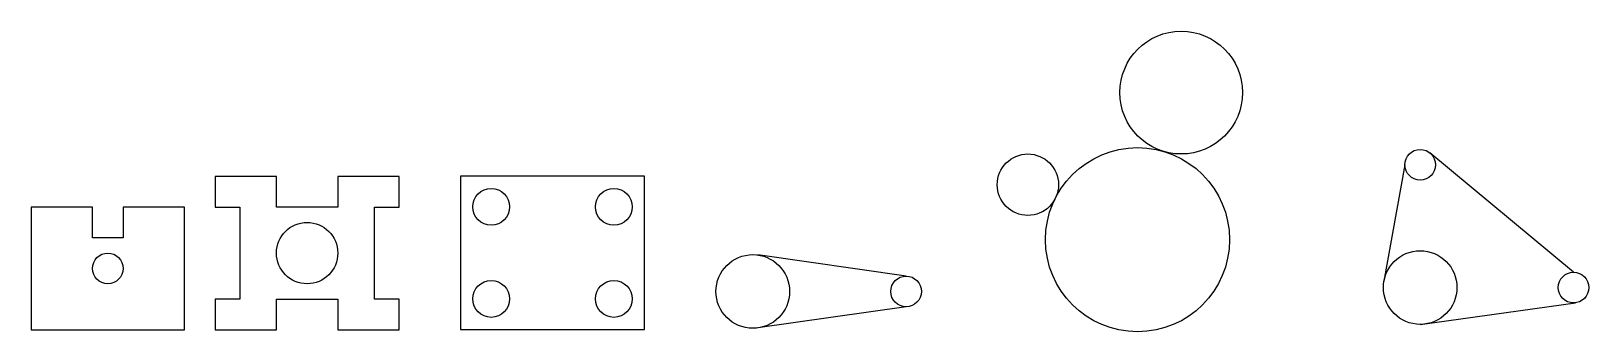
# Model space of a CAD drawing. Header units: millimetres. Extents: x 83 to 591, y 5 to 103.
import ezdxf

# ---------------------------------------------------------------- set-up
doc = ezdxf.new("R2010")
doc.units = ezdxf.units.MM

msp = doc.modelspace()

# ---------------------------------------------------------------- linework, layer by layer
for p, q in [((586.15, 24.54), (539.34, 63.39)), ((531.15, 59.54), (524.34, 21.67)), ((163.18, 55.77), (143.18, 55.77)), ((143.18, 55.77), (143.18, 45.77)), ((163.18, 45.77), (163.18, 55.77)), ((203.18, 55.77), (183.18, 55.77)), ((183.18, 55.77), (183.18, 45.77)), ((203.18, 45.77), (203.18, 55.77)), ((283.21, 55.83), (223.21, 55.83)), ((223.21, 55.83), (223.21, 5.83)), ((283.21, 5.83), (283.21, 55.83)), ((103.18, 45.77), (83.18, 45.77)), ((83.18, 45.77), (83.18, 5.77)), ((103.18, 35.77), (103.18, 45.77)), ((133.18, 45.77), (113.18, 45.77)), ((113.18, 45.77), (113.18, 35.77)), ((133.18, 5.77), (133.18, 45.77)), ((143.18, 45.77), (151.18, 45.77)), ((151.18, 45.77), (151.18, 15.77)), ((183.18, 45.77), (163.18, 45.77)), ((195.18, 15.77), (195.18, 45.77)), ((195.18, 45.77), (203.18, 45.77)), ((113.18, 35.77), (103.18, 35.77)), ((368.5, 23.27), (320.19, 30.15)), ((151.18, 15.77), (143.18, 15.77)), ((143.18, 15.77), (143.18, 5.77)), ((163.18, 5.77), (163.18, 15.77)), ((163.18, 15.77), (183.18, 15.77)), ((183.18, 15.77), (183.18, 5.77)), ((203.18, 15.77), (195.18, 15.77)), ((203.18, 5.77), (203.18, 15.77)), ((368.5, 13.27), (320.19, 6.39)), ((536.15, 7.54), (586.84, 14.59)), ((83.18, 5.77), (133.18, 5.77)), ((143.18, 5.77), (163.18, 5.77)), ((183.18, 5.77), (203.18, 5.77)), ((223.21, 5.83), (283.21, 5.83))]:
    msp.add_line(p, q)
for centre, radius in [((458.21, 83.05), 20), ((408.21, 53.05), 10), ((443.97, 35.13), 30), ((536.15, 59.54), 5), ((233.21, 45.83), 6), ((273.21, 45.83), 6), ((173.18, 30.77), 10), ((108.18, 25.77), 5), ((536.15, 19.54), 12), ((318.5, 18.27), 12), ((233.21, 15.83), 6), ((273.21, 15.83), 6), ((368.5, 18.27), 5), ((586.15, 19.54), 5)]:
    msp.add_circle(centre, radius)

doc.saveas('drawing.dxf')
